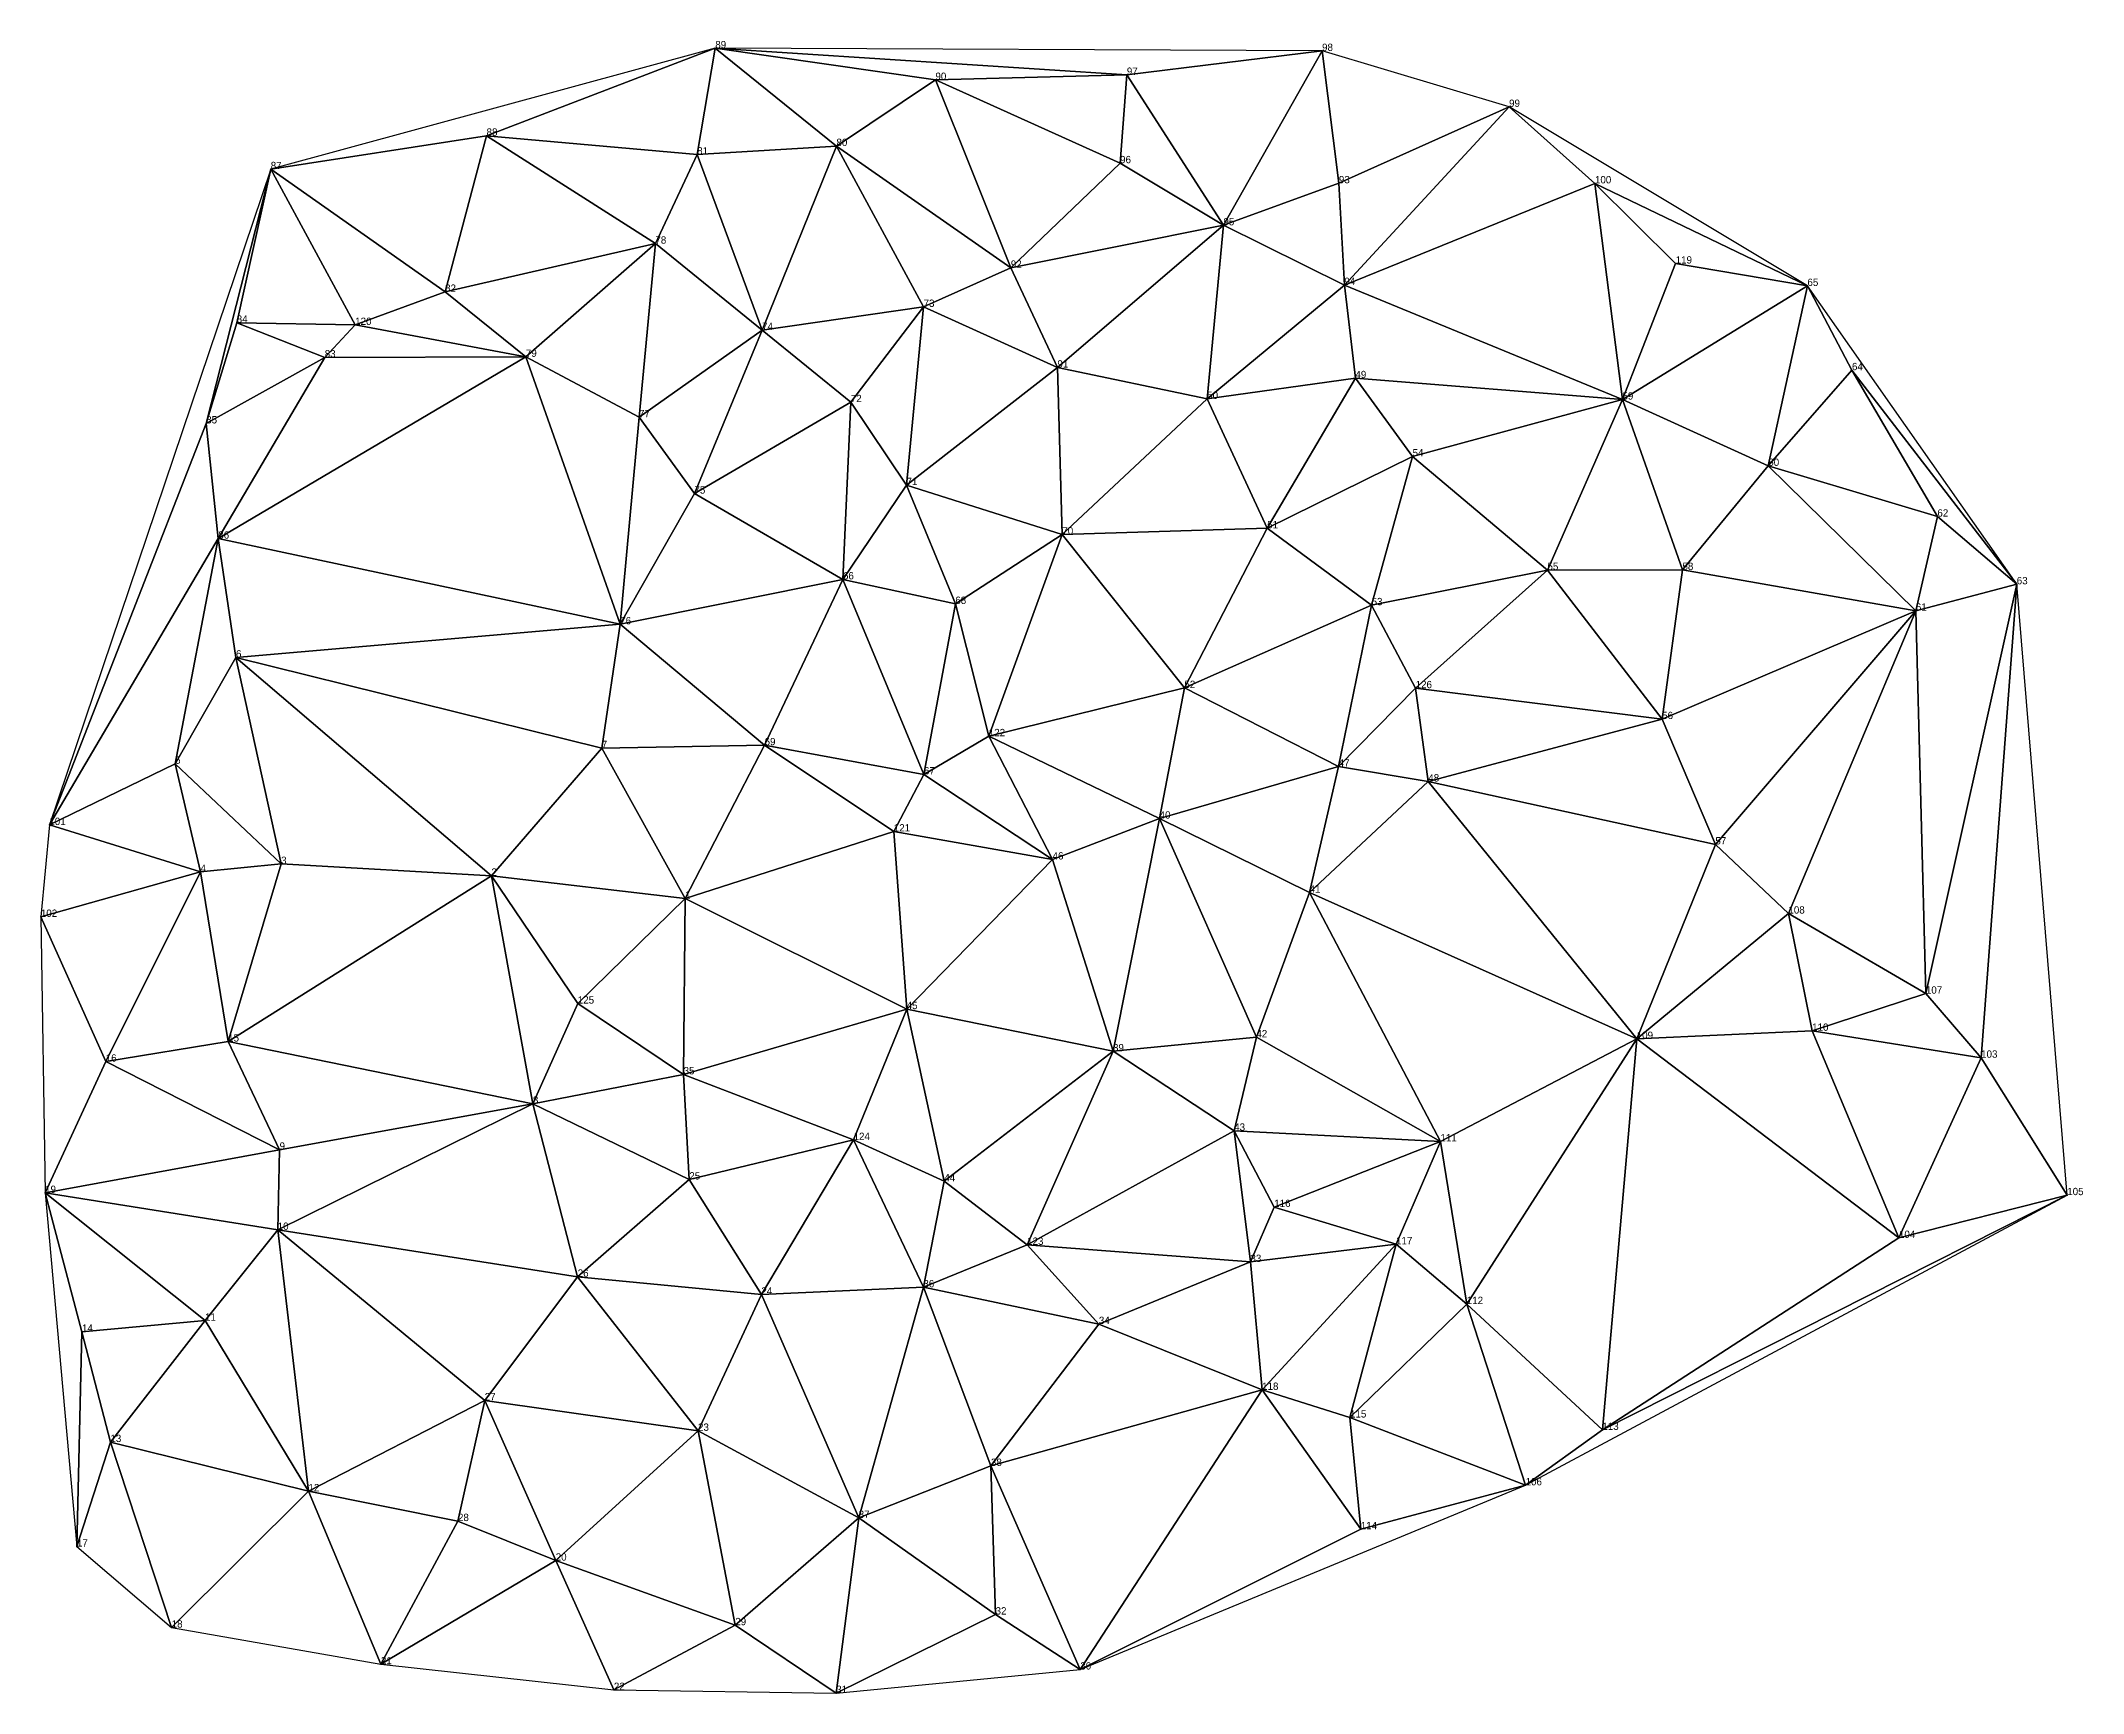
# Model space of a CAD drawing. Header units: metres. Extents: x 53326 to 53605, y 31313 to 31539.
import ezdxf

# ---------------------------------------------------------------- set-up
doc = ezdxf.new("R2010")
doc.units = ezdxf.units.M
doc.layers.add('shiti', color=10, linetype='CONTINUOUS')
doc.layers.add('zhuji', color=50, linetype='CONTINUOUS')

msp = doc.modelspace()

# ---------------------------------------------------------------- linework, layer by layer
for p in [(53418.4, 31538.09, 25.28), (53501.33, 31537.72, 27.6), (53474.65, 31534.46, 28.18), (53448.49, 31533.77, 25.88), (53526.89, 31530.08, 29.2), (53387.14, 31526.14, 25.93), (53415.92, 31523.57, 28.64), (53434.96, 31524.73, 28.89), (53357.64, 31521.57, 25.85), (53473.73, 31522.38, 28.24), (53503.63, 31519.64, 28.96), (53538.63, 31519.63, 29.28), (53487.85, 31513.9, 29.36), (53410.21, 31511.39, 29.09), (53458.79, 31508.1, 31.09), (53549.66, 31508.67, 30.31), (53381.47, 31504.81, 28.34), (53504.38, 31505.74, 29.49), (53567.67, 31505.61, 29.51), (53352.99, 31500.58, 26.1), (53446.87, 31502.75, 32.02), (53369.18, 31500.28, 27.7), (53424.8, 31499.59, 31.19), (53365.02, 31495.85, 27.68), (53392.51, 31495.92, 29.1), (53465.16, 31494.46, 34.6), (53505.89, 31493.01, 33.87), (53573.76, 31494.1, 31.33), (53436.92, 31489.73, 35.15), (53485.63, 31490.18, 36.45), (53542.39, 31490.08, 33.84), (53348.82, 31486.82, 26.26), (53407.98, 31487.67, 31.28), (53513.7, 31482.32, 36.92), (53562.32, 31481.02, 34.47), (53444.54, 31478.39, 39.44), (53415.55, 31477.23, 36.17), (53493.83, 31472.49, 39.88), (53585.43, 31474.09, 32.53), (53350.47, 31471.08, 27.55), (53465.83, 31471.64, 41.44), (53435.85, 31465.51, 40.61), (53532.14, 31466.79, 37.77), (53550.59, 31466.8, 37.23), (53596.28, 31464.84, 31.75), (53451.21, 31462.16, 42.18), (53508.1, 31461.98, 40.22), (53405.41, 31459.37, 36.27), (53582.49, 31461.23, 34.14), (53352.89, 31454.84, 28.5), (53482.52, 31450.67, 42.33), (53514.12, 31450.64, 40.1), (53547.81, 31446.42, 38.34), (53402.88, 31442.45, 37.95), (53425.14, 31442.84, 42.23), (53455.78, 31444.08, 43.46), (53344.57, 31440.31, 27.79), (53503.6, 31439.93, 41.04), (53446.92, 31438.86, 43.51), (53515.85, 31437.89, 39.99), (53327.38, 31431.95, 26.61), (53442.8, 31431.06, 43.9), (53479.13, 31432.82, 42.34), (53555.09, 31429.29, 37.55), (53348.04, 31425.53, 27.42), (53359.06, 31426.62, 31.23), (53387.8, 31425.02, 36.88), (53464.5, 31427.23, 43.51), (53499.63, 31422.7, 40.76), (53414.28, 31421.88, 39.55), (53565.07, 31419.84, 36.3), (53326.22, 31419.39, 26.3), (53583.86, 31408.9, 33.69), (53399.61, 31407.54, 37), (53444.56, 31406.78, 41.69), (53492.35, 31402.93, 37.93), (53544.34, 31402.71, 36.35), (53568.31, 31403.82, 34.8), (53351.82, 31402.35, 28.48), (53472.76, 31401.02, 38.6), (53591.41, 31400.14, 31.31), (53335.09, 31399.61, 26.69), (53414.07, 31397.87, 39.5), (53393.47, 31393.86, 32.54), (53437.3, 31388.9, 38.2), (53489.32, 31390.16, 36.34), (53358.85, 31387.57, 29.43), (53517.51, 31388.7, 35.16), (53414.85, 31383.5, 37.48), (53449.7, 31383.25, 36.94), (53326.8, 31381.66, 26.76), (53603.18, 31381.36, 28.82), (53494.79, 31379.74, 33.53), (53358.59, 31376.62, 29.22), (53580.18, 31375.51, 30.22), (53461.02, 31374.57, 35.5), (53491.54, 31372.23, 33.05), (53511.44, 31374.64, 33.19), (53399.59, 31370.21, 32.59), (53424.7, 31367.77, 34.89), (53446.84, 31368.77, 34.59), (53521.11, 31366.48, 31.67), (53348.66, 31364.21, 28.25), (53470.83, 31363.75, 32.62), (53331.84, 31362.69, 26.66), (53386.89, 31353.32, 30.55), (53493.14, 31354.75, 30.86), (53505.15, 31350.97, 29.65), (53335.73, 31347.62, 26.23), (53416.04, 31349.16, 31.75), (53539.64, 31349.28, 29.14), (53456.08, 31344.36, 30.19), (53529.15, 31341.71, 27.06), (53362.8, 31340.89, 26.82), (53383.23, 31336.82, 29.25), (53438, 31337.25, 30.14), (53506.62, 31335.71, 26.92), (53331.15, 31333.34, 24.69), (53396.59, 31331.42, 28.71), (53344.1, 31322.26, 24.37), (53421.13, 31322.59, 27.76), (53456.71, 31324.05, 28.87), (53372.7, 31317.25, 25.82), (53468.29, 31316.53, 27.03), (53404.54, 31313.74, 26.91), (53434.93, 31313.32, 26.57)]:
    msp.add_point(p)
at = {"layer": 'shiti'}
for points in [[(53418.4, 31538.09), (53357.64, 31521.57), (53387.14, 31526.14), (53418.4, 31538.09)], [(53418.4, 31538.09), (53387.14, 31526.14), (53415.92, 31523.57), (53418.4, 31538.09)], [(53418.4, 31538.09), (53415.92, 31523.57), (53434.96, 31524.73), (53418.4, 31538.09)], [(53418.4, 31538.09), (53434.96, 31524.73), (53448.49, 31533.77), (53418.4, 31538.09)], [(53474.65, 31534.46), (53418.4, 31538.09), (53448.49, 31533.77), (53474.65, 31534.46)], [(53501.33, 31537.72), (53418.4, 31538.09), (53474.65, 31534.46), (53501.33, 31537.72)], [(53501.33, 31537.72), (53474.65, 31534.46), (53487.85, 31513.9), (53501.33, 31537.72)], [(53501.33, 31537.72), (53487.85, 31513.9), (53503.63, 31519.64), (53501.33, 31537.72)], [(53501.33, 31537.72), (53503.63, 31519.64), (53526.89, 31530.08), (53501.33, 31537.72)], [(53474.65, 31534.46), (53448.49, 31533.77), (53473.73, 31522.38), (53474.65, 31534.46)], [(53474.65, 31534.46), (53473.73, 31522.38), (53487.85, 31513.9), (53474.65, 31534.46)], [(53448.49, 31533.77), (53434.96, 31524.73), (53458.79, 31508.1), (53448.49, 31533.77)], [(53473.73, 31522.38), (53448.49, 31533.77), (53458.79, 31508.1), (53473.73, 31522.38)], [(53526.89, 31530.08), (53503.63, 31519.64), (53504.38, 31505.74), (53526.89, 31530.08)], [(53538.63, 31519.63), (53526.89, 31530.08), (53504.38, 31505.74), (53538.63, 31519.63)], [(53567.67, 31505.61), (53526.89, 31530.08), (53538.63, 31519.63), (53567.67, 31505.61)], [(53357.64, 31521.57), (53381.47, 31504.81), (53387.14, 31526.14), (53357.64, 31521.57)], [(53387.14, 31526.14), (53381.47, 31504.81), (53410.21, 31511.39), (53387.14, 31526.14)], [(53387.14, 31526.14), (53410.21, 31511.39), (53415.92, 31523.57), (53387.14, 31526.14)], [(53415.92, 31523.57), (53410.21, 31511.39), (53424.8, 31499.59), (53415.92, 31523.57)], [(53415.92, 31523.57), (53424.8, 31499.59), (53434.96, 31524.73), (53415.92, 31523.57)], [(53434.96, 31524.73), (53424.8, 31499.59), (53446.87, 31502.75), (53434.96, 31524.73)], [(53458.79, 31508.1), (53434.96, 31524.73), (53446.87, 31502.75), (53458.79, 31508.1)], [(53357.64, 31521.57), (53327.38, 31431.95), (53348.82, 31486.82), (53357.64, 31521.57)], [(53357.64, 31521.57), (53348.82, 31486.82), (53352.99, 31500.58), (53357.64, 31521.57)], [(53357.64, 31521.57), (53352.99, 31500.58), (53369.18, 31500.28), (53357.64, 31521.57)], [(53357.64, 31521.57), (53369.18, 31500.28), (53381.47, 31504.81), (53357.64, 31521.57)], [(53473.73, 31522.38), (53458.79, 31508.1), (53487.85, 31513.9), (53473.73, 31522.38)], [(53503.63, 31519.64), (53487.85, 31513.9), (53504.38, 31505.74), (53503.63, 31519.64)], [(53538.63, 31519.63), (53504.38, 31505.74), (53542.39, 31490.08), (53538.63, 31519.63)], [(53549.66, 31508.67), (53538.63, 31519.63), (53542.39, 31490.08), (53549.66, 31508.67)], [(53567.67, 31505.61), (53538.63, 31519.63), (53549.66, 31508.67), (53567.67, 31505.61)], [(53487.85, 31513.9), (53458.79, 31508.1), (53465.16, 31494.46), (53487.85, 31513.9)], [(53487.85, 31513.9), (53465.16, 31494.46), (53485.63, 31490.18), (53487.85, 31513.9)], [(53504.38, 31505.74), (53487.85, 31513.9), (53485.63, 31490.18), (53504.38, 31505.74)], [(53381.47, 31504.81), (53392.51, 31495.92), (53410.21, 31511.39), (53381.47, 31504.81)], [(53410.21, 31511.39), (53392.51, 31495.92), (53407.98, 31487.67), (53410.21, 31511.39)], [(53410.21, 31511.39), (53407.98, 31487.67), (53424.8, 31499.59), (53410.21, 31511.39)], [(53458.79, 31508.1), (53446.87, 31502.75), (53465.16, 31494.46), (53458.79, 31508.1)], [(53567.67, 31505.61), (53549.66, 31508.67), (53542.39, 31490.08), (53567.67, 31505.61)], [(53381.47, 31504.81), (53369.18, 31500.28), (53392.51, 31495.92), (53381.47, 31504.81)], [(53504.38, 31505.74), (53485.63, 31490.18), (53505.89, 31493.01), (53504.38, 31505.74)], [(53542.39, 31490.08), (53504.38, 31505.74), (53505.89, 31493.01), (53542.39, 31490.08)], [(53567.67, 31505.61), (53542.39, 31490.08), (53562.32, 31481.02), (53567.67, 31505.61)], [(53573.76, 31494.1), (53567.67, 31505.61), (53562.32, 31481.02), (53573.76, 31494.1)], [(53596.28, 31464.84), (53567.67, 31505.61), (53573.76, 31494.1), (53596.28, 31464.84)], [(53352.99, 31500.58), (53348.82, 31486.82), (53365.02, 31495.85), (53352.99, 31500.58)], [(53352.99, 31500.58), (53365.02, 31495.85), (53369.18, 31500.28), (53352.99, 31500.58)], [(53446.87, 31502.75), (53424.8, 31499.59), (53436.92, 31489.73), (53446.87, 31502.75)], [(53446.87, 31502.75), (53436.92, 31489.73), (53444.54, 31478.39), (53446.87, 31502.75)], [(53465.16, 31494.46), (53446.87, 31502.75), (53444.54, 31478.39), (53465.16, 31494.46)], [(53369.18, 31500.28), (53365.02, 31495.85), (53392.51, 31495.92), (53369.18, 31500.28)], [(53424.8, 31499.59), (53407.98, 31487.67), (53415.55, 31477.23), (53424.8, 31499.59)], [(53424.8, 31499.59), (53415.55, 31477.23), (53436.92, 31489.73), (53424.8, 31499.59)], [(53348.82, 31486.82), (53350.47, 31471.08), (53365.02, 31495.85), (53348.82, 31486.82)], [(53392.51, 31495.92), (53350.47, 31471.08), (53405.41, 31459.37), (53392.51, 31495.92)], [(53365.02, 31495.85), (53350.47, 31471.08), (53392.51, 31495.92), (53365.02, 31495.85)], [(53407.98, 31487.67), (53392.51, 31495.92), (53405.41, 31459.37), (53407.98, 31487.67)], [(53465.16, 31494.46), (53444.54, 31478.39), (53465.83, 31471.64), (53465.16, 31494.46)], [(53485.63, 31490.18), (53465.16, 31494.46), (53465.83, 31471.64), (53485.63, 31490.18)], [(53505.89, 31493.01), (53485.63, 31490.18), (53493.83, 31472.49), (53505.89, 31493.01)], [(53505.89, 31493.01), (53493.83, 31472.49), (53513.7, 31482.32), (53505.89, 31493.01)], [(53542.39, 31490.08), (53505.89, 31493.01), (53513.7, 31482.32), (53542.39, 31490.08)], [(53573.76, 31494.1), (53562.32, 31481.02), (53585.43, 31474.09), (53573.76, 31494.1)], [(53573.76, 31494.1), (53585.43, 31474.09), (53596.28, 31464.84), (53573.76, 31494.1)], [(53436.92, 31489.73), (53415.55, 31477.23), (53435.85, 31465.51), (53436.92, 31489.73)], [(53444.54, 31478.39), (53436.92, 31489.73), (53435.85, 31465.51), (53444.54, 31478.39)], [(53485.63, 31490.18), (53465.83, 31471.64), (53493.83, 31472.49), (53485.63, 31490.18)], [(53542.39, 31490.08), (53513.7, 31482.32), (53532.14, 31466.79), (53542.39, 31490.08)], [(53542.39, 31490.08), (53532.14, 31466.79), (53550.59, 31466.8), (53542.39, 31490.08)], [(53562.32, 31481.02), (53542.39, 31490.08), (53550.59, 31466.8), (53562.32, 31481.02)], [(53348.82, 31486.82), (53327.38, 31431.95), (53350.47, 31471.08), (53348.82, 31486.82)], [(53407.98, 31487.67), (53405.41, 31459.37), (53415.55, 31477.23), (53407.98, 31487.67)], [(53513.7, 31482.32), (53493.83, 31472.49), (53508.1, 31461.98), (53513.7, 31482.32)], [(53513.7, 31482.32), (53508.1, 31461.98), (53532.14, 31466.79), (53513.7, 31482.32)], [(53562.32, 31481.02), (53550.59, 31466.8), (53582.49, 31461.23), (53562.32, 31481.02)], [(53585.43, 31474.09), (53562.32, 31481.02), (53582.49, 31461.23), (53585.43, 31474.09)], [(53444.54, 31478.39), (53435.85, 31465.51), (53451.21, 31462.16), (53444.54, 31478.39)], [(53465.83, 31471.64), (53444.54, 31478.39), (53451.21, 31462.16), (53465.83, 31471.64)], [(53415.55, 31477.23), (53405.41, 31459.37), (53435.85, 31465.51), (53415.55, 31477.23)], [(53493.83, 31472.49), (53465.83, 31471.64), (53482.52, 31450.67), (53493.83, 31472.49)], [(53493.83, 31472.49), (53482.52, 31450.67), (53508.1, 31461.98), (53493.83, 31472.49)], [(53585.43, 31474.09), (53582.49, 31461.23), (53596.28, 31464.84), (53585.43, 31474.09)], [(53327.38, 31431.95), (53344.57, 31440.31), (53350.47, 31471.08), (53327.38, 31431.95)], [(53344.57, 31440.31), (53352.89, 31454.84), (53350.47, 31471.08), (53344.57, 31440.31)], [(53350.47, 31471.08), (53352.89, 31454.84), (53405.41, 31459.37), (53350.47, 31471.08)], [(53465.83, 31471.64), (53451.21, 31462.16), (53455.78, 31444.08), (53465.83, 31471.64)], [(53465.83, 31471.64), (53455.78, 31444.08), (53482.52, 31450.67), (53465.83, 31471.64)], [(53435.85, 31465.51), (53405.41, 31459.37), (53425.14, 31442.84), (53435.85, 31465.51)], [(53435.85, 31465.51), (53425.14, 31442.84), (53446.92, 31438.86), (53435.85, 31465.51)], [(53451.21, 31462.16), (53435.85, 31465.51), (53446.92, 31438.86), (53451.21, 31462.16)], [(53532.14, 31466.79), (53508.1, 31461.98), (53514.12, 31450.64), (53532.14, 31466.79)], [(53547.81, 31446.42), (53532.14, 31466.79), (53514.12, 31450.64), (53547.81, 31446.42)], [(53550.59, 31466.8), (53532.14, 31466.79), (53547.81, 31446.42), (53550.59, 31466.8)], [(53582.49, 31461.23), (53550.59, 31466.8), (53547.81, 31446.42), (53582.49, 31461.23)], [(53596.28, 31464.84), (53582.49, 31461.23), (53583.86, 31408.9), (53596.28, 31464.84)], [(53583.86, 31408.9), (53591.41, 31400.14), (53596.28, 31464.84), (53583.86, 31408.9)], [(53596.28, 31464.84), (53591.41, 31400.14), (53603.18, 31381.36), (53596.28, 31464.84)], [(53451.21, 31462.16), (53446.92, 31438.86), (53455.78, 31444.08), (53451.21, 31462.16)], [(53508.1, 31461.98), (53482.52, 31450.67), (53503.6, 31439.93), (53508.1, 31461.98)], [(53514.12, 31450.64), (53508.1, 31461.98), (53503.6, 31439.93), (53514.12, 31450.64)], [(53405.41, 31459.37), (53352.89, 31454.84), (53402.88, 31442.45), (53405.41, 31459.37)], [(53405.41, 31459.37), (53402.88, 31442.45), (53425.14, 31442.84), (53405.41, 31459.37)], [(53582.49, 31461.23), (53547.81, 31446.42), (53555.09, 31429.29), (53582.49, 31461.23)], [(53582.49, 31461.23), (53555.09, 31429.29), (53565.07, 31419.84), (53582.49, 31461.23)], [(53583.86, 31408.9), (53582.49, 31461.23), (53565.07, 31419.84), (53583.86, 31408.9)], [(53344.57, 31440.31), (53359.06, 31426.62), (53352.89, 31454.84), (53344.57, 31440.31)], [(53352.89, 31454.84), (53387.8, 31425.02), (53402.88, 31442.45), (53352.89, 31454.84)], [(53359.06, 31426.62), (53387.8, 31425.02), (53352.89, 31454.84), (53359.06, 31426.62)], [(53482.52, 31450.67), (53455.78, 31444.08), (53479.13, 31432.82), (53482.52, 31450.67)], [(53503.6, 31439.93), (53482.52, 31450.67), (53479.13, 31432.82), (53503.6, 31439.93)], [(53514.12, 31450.64), (53503.6, 31439.93), (53515.85, 31437.89), (53514.12, 31450.64)], [(53547.81, 31446.42), (53514.12, 31450.64), (53515.85, 31437.89), (53547.81, 31446.42)], [(53547.81, 31446.42), (53515.85, 31437.89), (53555.09, 31429.29), (53547.81, 31446.42)], [(53402.88, 31442.45), (53387.8, 31425.02), (53414.28, 31421.88), (53402.88, 31442.45)], [(53425.14, 31442.84), (53402.88, 31442.45), (53414.28, 31421.88), (53425.14, 31442.84)], [(53442.8, 31431.06), (53425.14, 31442.84), (53414.28, 31421.88), (53442.8, 31431.06)], [(53446.92, 31438.86), (53425.14, 31442.84), (53442.8, 31431.06), (53446.92, 31438.86)], [(53455.78, 31444.08), (53446.92, 31438.86), (53464.5, 31427.23), (53455.78, 31444.08)], [(53479.13, 31432.82), (53455.78, 31444.08), (53464.5, 31427.23), (53479.13, 31432.82)], [(53327.38, 31431.95), (53348.04, 31425.53), (53344.57, 31440.31), (53327.38, 31431.95)], [(53348.04, 31425.53), (53359.06, 31426.62), (53344.57, 31440.31), (53348.04, 31425.53)], [(53503.6, 31439.93), (53479.13, 31432.82), (53499.63, 31422.7), (53503.6, 31439.93)], [(53515.85, 31437.89), (53503.6, 31439.93), (53499.63, 31422.7), (53515.85, 31437.89)], [(53464.5, 31427.23), (53446.92, 31438.86), (53442.8, 31431.06), (53464.5, 31427.23)], [(53515.85, 31437.89), (53499.63, 31422.7), (53544.34, 31402.71), (53515.85, 31437.89)], [(53555.09, 31429.29), (53515.85, 31437.89), (53544.34, 31402.71), (53555.09, 31429.29)], [(53326.22, 31419.39), (53348.04, 31425.53), (53327.38, 31431.95), (53326.22, 31419.39)], [(53444.56, 31406.78), (53442.8, 31431.06), (53414.28, 31421.88), (53444.56, 31406.78)], [(53464.5, 31427.23), (53442.8, 31431.06), (53444.56, 31406.78), (53464.5, 31427.23)], [(53479.13, 31432.82), (53464.5, 31427.23), (53472.76, 31401.02), (53479.13, 31432.82)], [(53492.35, 31402.93), (53479.13, 31432.82), (53472.76, 31401.02), (53492.35, 31402.93)], [(53499.63, 31422.7), (53479.13, 31432.82), (53492.35, 31402.93), (53499.63, 31422.7)], [(53565.07, 31419.84), (53555.09, 31429.29), (53544.34, 31402.71), (53565.07, 31419.84)], [(53326.22, 31419.39), (53335.09, 31399.61), (53348.04, 31425.53), (53326.22, 31419.39)], [(53335.09, 31399.61), (53351.82, 31402.35), (53348.04, 31425.53), (53335.09, 31399.61)], [(53348.04, 31425.53), (53351.82, 31402.35), (53359.06, 31426.62), (53348.04, 31425.53)], [(53359.06, 31426.62), (53351.82, 31402.35), (53387.8, 31425.02), (53359.06, 31426.62)], [(53351.82, 31402.35), (53393.47, 31393.86), (53387.8, 31425.02), (53351.82, 31402.35)], [(53387.8, 31425.02), (53399.61, 31407.54), (53414.28, 31421.88), (53387.8, 31425.02)], [(53393.47, 31393.86), (53399.61, 31407.54), (53387.8, 31425.02), (53393.47, 31393.86)], [(53472.76, 31401.02), (53464.5, 31427.23), (53444.56, 31406.78), (53472.76, 31401.02)], [(53517.51, 31388.7), (53499.63, 31422.7), (53492.35, 31402.93), (53517.51, 31388.7)], [(53544.34, 31402.71), (53499.63, 31422.7), (53517.51, 31388.7), (53544.34, 31402.71)], [(53414.28, 31421.88), (53399.61, 31407.54), (53414.07, 31397.87), (53414.28, 31421.88)], [(53444.56, 31406.78), (53414.28, 31421.88), (53414.07, 31397.87), (53444.56, 31406.78)], [(53568.31, 31403.82), (53565.07, 31419.84), (53544.34, 31402.71), (53568.31, 31403.82)], [(53583.86, 31408.9), (53565.07, 31419.84), (53568.31, 31403.82), (53583.86, 31408.9)], [(53326.22, 31419.39), (53326.8, 31381.66), (53335.09, 31399.61), (53326.22, 31419.39)], [(53583.86, 31408.9), (53568.31, 31403.82), (53591.41, 31400.14), (53583.86, 31408.9)], [(53414.07, 31397.87), (53399.61, 31407.54), (53393.47, 31393.86), (53414.07, 31397.87)], [(53444.56, 31406.78), (53414.07, 31397.87), (53437.3, 31388.9), (53444.56, 31406.78)], [(53449.7, 31383.25), (53444.56, 31406.78), (53437.3, 31388.9), (53449.7, 31383.25)], [(53449.7, 31383.25), (53472.76, 31401.02), (53444.56, 31406.78), (53449.7, 31383.25)], [(53489.32, 31390.16), (53492.35, 31402.93), (53472.76, 31401.02), (53489.32, 31390.16)], [(53517.51, 31388.7), (53492.35, 31402.93), (53489.32, 31390.16), (53517.51, 31388.7)], [(53521.11, 31366.48), (53544.34, 31402.71), (53517.51, 31388.7), (53521.11, 31366.48)], [(53539.64, 31349.28), (53544.34, 31402.71), (53521.11, 31366.48), (53539.64, 31349.28)], [(53580.18, 31375.51), (53544.34, 31402.71), (53539.64, 31349.28), (53580.18, 31375.51)], [(53568.31, 31403.82), (53544.34, 31402.71), (53580.18, 31375.51), (53568.31, 31403.82)], [(53591.41, 31400.14), (53568.31, 31403.82), (53580.18, 31375.51), (53591.41, 31400.14)], [(53335.09, 31399.61), (53358.85, 31387.57), (53351.82, 31402.35), (53335.09, 31399.61)], [(53358.85, 31387.57), (53393.47, 31393.86), (53351.82, 31402.35), (53358.85, 31387.57)], [(53461.02, 31374.57), (53472.76, 31401.02), (53449.7, 31383.25), (53461.02, 31374.57)], [(53489.32, 31390.16), (53472.76, 31401.02), (53461.02, 31374.57), (53489.32, 31390.16)], [(53591.41, 31400.14), (53580.18, 31375.51), (53603.18, 31381.36), (53591.41, 31400.14)], [(53326.8, 31381.66), (53358.85, 31387.57), (53335.09, 31399.61), (53326.8, 31381.66)], [(53414.85, 31383.5), (53414.07, 31397.87), (53393.47, 31393.86), (53414.85, 31383.5)], [(53437.3, 31388.9), (53414.07, 31397.87), (53414.85, 31383.5), (53437.3, 31388.9)], [(53358.59, 31376.62), (53393.47, 31393.86), (53358.85, 31387.57), (53358.59, 31376.62)], [(53399.59, 31370.21), (53393.47, 31393.86), (53358.59, 31376.62), (53399.59, 31370.21)], [(53399.59, 31370.21), (53414.85, 31383.5), (53393.47, 31393.86), (53399.59, 31370.21)], [(53424.7, 31367.77), (53437.3, 31388.9), (53414.85, 31383.5), (53424.7, 31367.77)], [(53446.84, 31368.77), (53437.3, 31388.9), (53424.7, 31367.77), (53446.84, 31368.77)], [(53449.7, 31383.25), (53437.3, 31388.9), (53446.84, 31368.77), (53449.7, 31383.25)], [(53491.54, 31372.23), (53489.32, 31390.16), (53461.02, 31374.57), (53491.54, 31372.23)], [(53494.79, 31379.74), (53489.32, 31390.16), (53491.54, 31372.23), (53494.79, 31379.74)], [(53494.79, 31379.74), (53517.51, 31388.7), (53489.32, 31390.16), (53494.79, 31379.74)], [(53326.8, 31381.66), (53358.59, 31376.62), (53358.85, 31387.57), (53326.8, 31381.66)], [(53511.44, 31374.64), (53517.51, 31388.7), (53494.79, 31379.74), (53511.44, 31374.64)], [(53521.11, 31366.48), (53517.51, 31388.7), (53511.44, 31374.64), (53521.11, 31366.48)], [(53424.7, 31367.77), (53414.85, 31383.5), (53399.59, 31370.21), (53424.7, 31367.77)], [(53461.02, 31374.57), (53449.7, 31383.25), (53446.84, 31368.77), (53461.02, 31374.57)], [(53348.66, 31364.21), (53358.59, 31376.62), (53326.8, 31381.66), (53348.66, 31364.21)], [(53331.84, 31362.69), (53348.66, 31364.21), (53326.8, 31381.66), (53331.84, 31362.69)], [(53331.15, 31333.34), (53331.84, 31362.69), (53326.8, 31381.66), (53331.15, 31333.34)], [(53603.18, 31381.36), (53539.64, 31349.28), (53529.15, 31341.71), (53603.18, 31381.36)], [(53603.18, 31381.36), (53580.18, 31375.51), (53539.64, 31349.28), (53603.18, 31381.36)], [(53511.44, 31374.64), (53494.79, 31379.74), (53491.54, 31372.23), (53511.44, 31374.64)], [(53362.8, 31340.89), (53358.59, 31376.62), (53348.66, 31364.21), (53362.8, 31340.89)], [(53386.89, 31353.32), (53399.59, 31370.21), (53358.59, 31376.62), (53386.89, 31353.32)], [(53362.8, 31340.89), (53386.89, 31353.32), (53358.59, 31376.62), (53362.8, 31340.89)], [(53470.83, 31363.75), (53461.02, 31374.57), (53446.84, 31368.77), (53470.83, 31363.75)], [(53491.54, 31372.23), (53461.02, 31374.57), (53470.83, 31363.75), (53491.54, 31372.23)], [(53491.54, 31372.23), (53470.83, 31363.75), (53493.14, 31354.75), (53491.54, 31372.23)], [(53511.44, 31374.64), (53491.54, 31372.23), (53493.14, 31354.75), (53511.44, 31374.64)], [(53505.15, 31350.97), (53511.44, 31374.64), (53493.14, 31354.75), (53505.15, 31350.97)], [(53505.15, 31350.97), (53521.11, 31366.48), (53511.44, 31374.64), (53505.15, 31350.97)], [(53416.04, 31349.16), (53399.59, 31370.21), (53386.89, 31353.32), (53416.04, 31349.16)], [(53416.04, 31349.16), (53424.7, 31367.77), (53399.59, 31370.21), (53416.04, 31349.16)], [(53438, 31337.25), (53424.7, 31367.77), (53416.04, 31349.16), (53438, 31337.25)], [(53438, 31337.25), (53446.84, 31368.77), (53424.7, 31367.77), (53438, 31337.25)], [(53456.08, 31344.36), (53446.84, 31368.77), (53438, 31337.25), (53456.08, 31344.36)], [(53470.83, 31363.75), (53446.84, 31368.77), (53456.08, 31344.36), (53470.83, 31363.75)], [(53529.15, 31341.71), (53521.11, 31366.48), (53505.15, 31350.97), (53529.15, 31341.71)], [(53529.15, 31341.71), (53539.64, 31349.28), (53521.11, 31366.48), (53529.15, 31341.71)], [(53335.73, 31347.62), (53348.66, 31364.21), (53331.84, 31362.69), (53335.73, 31347.62)], [(53335.73, 31347.62), (53362.8, 31340.89), (53348.66, 31364.21), (53335.73, 31347.62)], [(53493.14, 31354.75), (53470.83, 31363.75), (53456.08, 31344.36), (53493.14, 31354.75)], [(53335.73, 31347.62), (53331.84, 31362.69), (53331.15, 31333.34), (53335.73, 31347.62)], [(53383.23, 31336.82), (53386.89, 31353.32), (53362.8, 31340.89), (53383.23, 31336.82)], [(53396.59, 31331.42), (53386.89, 31353.32), (53383.23, 31336.82), (53396.59, 31331.42)], [(53396.59, 31331.42), (53416.04, 31349.16), (53386.89, 31353.32), (53396.59, 31331.42)], [(53493.14, 31354.75), (53456.08, 31344.36), (53468.29, 31316.53), (53493.14, 31354.75)], [(53506.62, 31335.71), (53493.14, 31354.75), (53468.29, 31316.53), (53506.62, 31335.71)], [(53505.15, 31350.97), (53493.14, 31354.75), (53506.62, 31335.71), (53505.15, 31350.97)], [(53505.15, 31350.97), (53506.62, 31335.71), (53529.15, 31341.71), (53505.15, 31350.97)], [(53344.1, 31322.26), (53335.73, 31347.62), (53331.15, 31333.34), (53344.1, 31322.26)], [(53344.1, 31322.26), (53362.8, 31340.89), (53335.73, 31347.62), (53344.1, 31322.26)], [(53421.13, 31322.59), (53416.04, 31349.16), (53396.59, 31331.42), (53421.13, 31322.59)], [(53421.13, 31322.59), (53438, 31337.25), (53416.04, 31349.16), (53421.13, 31322.59)], [(53456.71, 31324.05), (53456.08, 31344.36), (53438, 31337.25), (53456.71, 31324.05)], [(53468.29, 31316.53), (53456.08, 31344.36), (53456.71, 31324.05), (53468.29, 31316.53)], [(53529.15, 31341.71), (53506.62, 31335.71), (53468.29, 31316.53), (53529.15, 31341.71)], [(53372.7, 31317.25), (53362.8, 31340.89), (53344.1, 31322.26), (53372.7, 31317.25)], [(53372.7, 31317.25), (53383.23, 31336.82), (53362.8, 31340.89), (53372.7, 31317.25)], [(53396.59, 31331.42), (53383.23, 31336.82), (53372.7, 31317.25), (53396.59, 31331.42)], [(53434.93, 31313.32), (53438, 31337.25), (53421.13, 31322.59), (53434.93, 31313.32)], [(53456.71, 31324.05), (53438, 31337.25), (53434.93, 31313.32), (53456.71, 31324.05)], [(53404.54, 31313.74), (53396.59, 31331.42), (53372.7, 31317.25), (53404.54, 31313.74)], [(53404.54, 31313.74), (53421.13, 31322.59), (53396.59, 31331.42), (53404.54, 31313.74)], [(53404.54, 31313.74), (53434.93, 31313.32), (53421.13, 31322.59), (53404.54, 31313.74)], [(53468.29, 31316.53), (53456.71, 31324.05), (53434.93, 31313.32), (53468.29, 31316.53)]]:
    msp.add_lwpolyline(points, dxfattribs=at)

# ---------------------------------------------------------------- texts
at = {"layer": 'zhuji'}
for s, p in [('89', (53418.4, 31538.09)), ('98', (53501.33, 31537.72)), ('90', (53448.49, 31533.77)), ('97', (53474.65, 31534.46)), ('99', (53526.89, 31530.08)), ('88', (53387.14, 31526.14)), ('80', (53434.96, 31524.73)), ('81', (53415.92, 31523.57)), ('96', (53473.73, 31522.38)), ('87', (53357.64, 31521.57)), ('93', (53503.63, 31519.64)), ('100', (53538.63, 31519.63)), ('95', (53487.85, 31513.9)), ('78', (53410.21, 31511.39)), ('92', (53458.79, 31508.1)), ('119', (53549.66, 31508.67)), ('94', (53504.38, 31505.74)), ('65', (53567.67, 31505.61)), ('82', (53381.47, 31504.81)), ('73', (53446.87, 31502.75)), ('84', (53352.99, 31500.58)), ('120', (53369.18, 31500.28)), ('74', (53424.8, 31499.59)), ('83', (53365.02, 31495.85)), ('79', (53392.51, 31495.92)), ('91', (53465.16, 31494.46)), ('64', (53573.76, 31494.1)), ('49', (53505.89, 31493.01)), ('72', (53436.92, 31489.73)), ('50', (53485.63, 31490.18)), ('59', (53542.39, 31490.08)), ('85', (53348.82, 31486.82)), ('77', (53407.98, 31487.67)), ('54', (53513.7, 31482.32)), ('60', (53562.32, 31481.02)), ('75', (53415.55, 31477.23)), ('71', (53444.54, 31478.39)), ('70', (53465.83, 31471.64)), ('51', (53493.83, 31472.49)), ('62', (53585.43, 31474.09)), ('86', (53350.47, 31471.08)), ('55', (53532.14, 31466.79)), ('58', (53550.59, 31466.8)), ('66', (53435.85, 31465.51)), ('63', (53596.28, 31464.84)), ('68', (53451.21, 31462.16)), ('53', (53508.1, 31461.98)), ('61', (53582.49, 31461.23)), ('76', (53405.41, 31459.37)), ('6', (53352.89, 31454.84)), ('52', (53482.52, 31450.67)), ('126', (53514.12, 31450.64)), ('56', (53547.81, 31446.42)), ('122', (53455.78, 31444.08)), ('7', (53402.88, 31442.45)), ('69', (53425.14, 31442.84)), ('5', (53344.57, 31440.31)), ('67', (53446.92, 31438.86)), ('47', (53503.6, 31439.93)), ('48', (53515.85, 31437.89)), ('40', (53479.13, 31432.82)), ('101', (53327.38, 31431.95)), ('121', (53442.8, 31431.06)), ('46', (53464.5, 31427.23)), ('57', (53555.09, 31429.29)), ('4', (53348.04, 31425.53)), ('3', (53359.06, 31426.62)), ('2', (53387.8, 31425.02)), ('1', (53414.28, 31421.88)), ('41', (53499.63, 31422.7)), ('102', (53326.22, 31419.39)), ('108', (53565.07, 31419.84)), ('125', (53399.61, 31407.54)), ('107', (53583.86, 31408.9)), ('45', (53444.56, 31406.78)), ('15', (53351.82, 31402.35)), ('42', (53492.35, 31402.93)), ('109', (53544.34, 31402.71)), ('110', (53568.31, 31403.82)), ('16', (53335.09, 31399.61)), ('39', (53472.76, 31401.02)), ('103', (53591.41, 31400.14)), ('35', (53414.07, 31397.87)), ('8', (53393.47, 31393.86)), ('124', (53437.3, 31388.9)), ('43', (53489.32, 31390.16)), ('111', (53517.51, 31388.7)), ('9', (53358.85, 31387.57)), ('25', (53414.85, 31383.5)), ('44', (53449.7, 31383.25)), ('19', (53326.8, 31381.66)), ('116', (53494.79, 31379.74)), ('105', (53603.18, 31381.36)), ('10', (53358.59, 31376.62)), ('123', (53461.02, 31374.57)), ('117', (53511.44, 31374.64)), ('104', (53580.18, 31375.51)), ('33', (53491.54, 31372.23)), ('26', (53399.59, 31370.21)), ('36', (53446.84, 31368.77)), ('24', (53424.7, 31367.77)), ('112', (53521.11, 31366.48)), ('14', (53331.84, 31362.69)), ('11', (53348.66, 31364.21)), ('34', (53470.83, 31363.75)), ('118', (53493.14, 31354.75)), ('27', (53386.89, 31353.32)), ('23', (53416.04, 31349.16)), ('115', (53505.15, 31350.97)), ('113', (53539.64, 31349.28)), ('13', (53335.73, 31347.62)), ('38', (53456.08, 31344.36)), ('12', (53362.8, 31340.89)), ('106', (53529.15, 31341.71)), ('28', (53383.23, 31336.82)), ('37', (53438, 31337.25)), ('114', (53506.62, 31335.71)), ('17', (53331.15, 31333.34)), ('20', (53396.59, 31331.42)), ('32', (53456.71, 31324.05)), ('18', (53344.1, 31322.26)), ('29', (53421.13, 31322.59)), ('21', (53372.7, 31317.25)), ('30', (53468.29, 31316.53)), ('22', (53404.54, 31313.74)), ('31', (53434.93, 31313.32))]:
    msp.add_text(s, height=1, dxfattribs=at).set_placement(p)

doc.saveas('drawing.dxf')
